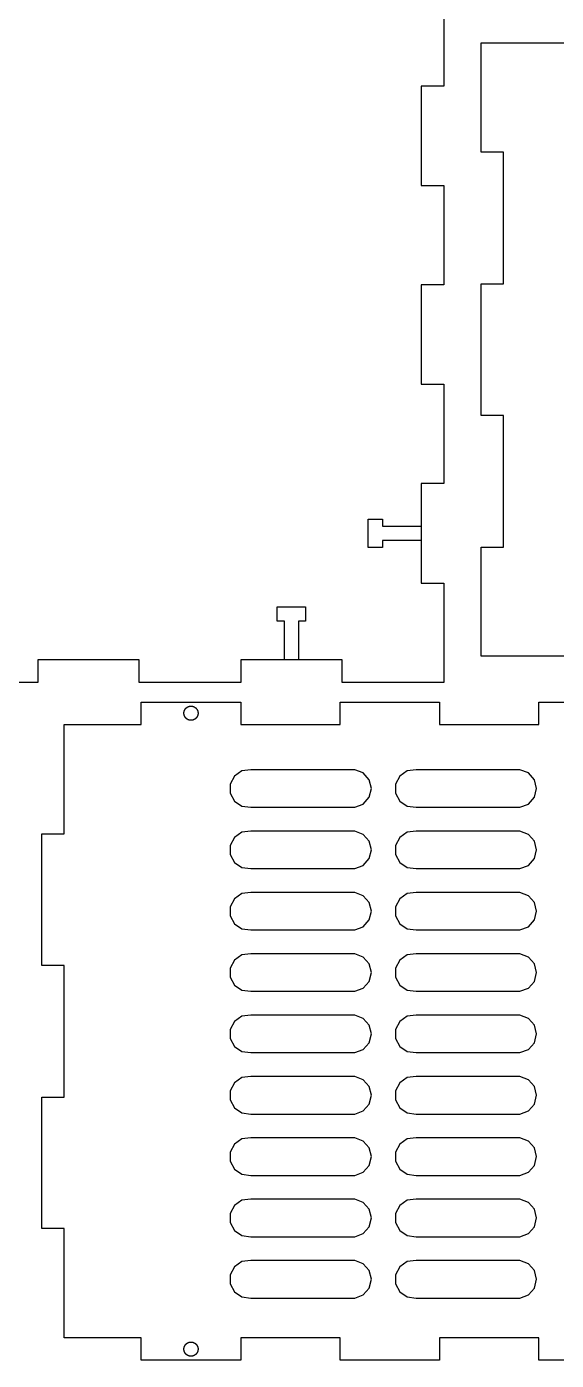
# Model space of a CAD drawing. Extents: x 9 to 577, y 117 to 593.
# Drawn here: x 201.2 to 313.4, y 117.3 to 399.9 of the extents above; entities that cross this region are included whole.
import ezdxf

# ---------------------------------------------------------------- set-up
doc = ezdxf.new("R2010")
doc.units = 0
doc.layers.add('Layer_1', color=7, linetype='CONTINUOUS')

msp = doc.modelspace()

# ---------------------------------------------------------------- linework, layer by layer
at = {"layer": 'Layer_1', "color": 7}
for points in [[(289.520348, 408.332285), (289.520348, 387.276729), (284.77035, 387.276729), (284.77035, 366.221174), (289.520348, 366.221174), (289.520348, 345.165618), (284.77035, 345.165618), (284.77035, 324.110062), (289.520348, 324.110062), (289.520348, 303.054506), (284.77035, 303.054506), (284.77035, 281.998951), (289.520348, 281.998951), (289.520348, 260.943395), (268.020348, 260.943395), (268.020348, 265.693395), (246.520349, 265.693395), (246.520349, 260.943395), (225.02035, 260.943395), (225.02035, 265.693395), (203.52035, 265.693395), (203.52035, 260.943395), (182.020351, 260.943395)], [(318.949691, 266.470271), (297.449692, 266.470271), (297.449692, 289.620283), (302.199689, 289.620283), (302.199689, 317.520283), (297.449692, 317.520283), (297.449692, 345.420284), (302.199689, 345.420284), (302.199689, 373.320285), (297.449692, 373.320285), (297.449692, 396.470285), (318.949691, 396.470285)], [(284.77035, 291.026728), (276.520346, 291.026728), (276.520346, 289.526728), (273.520352, 289.526728), (273.520352, 291.026728), (273.520352, 291.026728), (273.520352, 292.526728), (273.520352, 292.526728), (273.520352, 294.026729), (273.520352, 294.026729), (273.520352, 295.526728), (276.520346, 295.526728), (276.520346, 294.026729), (284.77035, 294.026729)], [(255.770352, 265.693395), (255.770352, 273.943395), (254.270341, 273.943395), (254.270341, 276.943395), (255.770352, 276.943395), (255.770352, 276.943395), (257.270335, 276.943395), (257.270335, 276.943395), (258.770346, 276.943395), (258.770346, 276.943395), (260.270357, 276.943395), (260.270357, 273.943395), (258.770346, 273.943395), (258.770346, 265.693395)], [(209.147605, 122.032805), (209.147605, 145.182804), (204.397607, 145.182804), (204.397607, 173.082805), (209.147605, 173.082805), (209.147605, 200.982806), (204.397607, 200.982806), (204.397607, 228.882804), (209.147605, 228.882804), (209.147605, 252.032804), (225.453163, 252.032804), (225.453163, 256.782804), (246.508716, 256.782804), (246.508716, 252.032804), (267.564272, 252.032804), (267.564272, 256.782804), (288.619827, 256.782804), (288.619827, 252.032804), (309.675383, 252.032804), (309.675383, 256.782804), (330.730939, 256.782804)], [(235.980938, 255.907805), (235.980938, 255.907805), (236.007128, 255.907577), (236.03329, 255.907012), (236.059452, 255.905883), (236.085586, 255.90419), (236.111692, 255.902214), (236.137741, 255.899674), (236.163762, 255.896711), (236.189726, 255.893296), (236.215606, 255.88943), (236.241429, 255.885112), (236.267168, 255.880342), (236.292822, 255.875121), (236.318391, 255.869448), (236.343848, 255.863324), (236.369191, 255.856777), (236.394422, 255.849778), (236.419511, 255.842355), (236.444488, 255.834481), (236.469324, 255.826184), (236.49399, 255.817435), (236.518515, 255.808263), (236.542871, 255.798667), (236.567057, 255.788648), (236.591074, 255.778206), (236.614894, 255.76734), (236.638516, 255.75608), (236.66194, 255.744396), (236.685167, 255.732317), (236.708168, 255.719814), (236.730944, 255.706917), (236.753493, 255.693624), (236.775817, 255.679936), (236.797887, 255.665882), (236.819731, 255.651432), (236.841292, 255.636615), (236.8626, 255.621403), (236.883654, 255.605825), (236.904426, 255.589879), (236.924915, 255.573595), (236.945122, 255.556944), (236.965019, 255.539954), (236.984633, 255.522597), (237.003937, 255.504902), (237.022931, 255.486868), (237.041614, 255.468524), (237.059958, 255.44984), (237.077992, 255.430847), (237.095688, 255.411543), (237.113044, 255.391928), (237.130034, 255.372032), (237.146685, 255.351825), (237.162969, 255.331335), (237.178915, 255.310564), (237.194494, 255.28951), (237.209705, 255.268202), (237.224522, 255.24664), (237.238972, 255.224796), (237.253026, 255.202727), (237.266714, 255.180403), (237.280007, 255.157853), (237.292904, 255.135078), (237.305407, 255.112077), (237.317486, 255.08885), (237.32917, 255.065426), (237.340431, 255.041804), (237.351296, 255.017984), (237.361738, 254.993967), (237.371757, 254.96978), (237.381353, 254.945425), (237.390525, 254.9209), (237.399274, 254.896233), (237.407571, 254.871398), (237.415445, 254.846421), (237.422868, 254.821332), (237.429867, 254.796101), (237.436414, 254.770757), (237.44251, 254.745301), (237.448183, 254.719732), (237.453404, 254.694078), (237.458174, 254.668339), (237.462492, 254.642516), (237.466358, 254.616636), (237.469773, 254.590671), (237.472736, 254.56465), (237.475276, 254.538601), (237.477252, 254.512496), (237.478945, 254.486362), (237.480074, 254.4602), (237.480639, 254.434038), (237.480867, 254.407848), (237.480639, 254.381658), (237.480074, 254.355496), (237.478945, 254.329334), (237.477252, 254.3032), (237.475276, 254.277094), (237.472736, 254.251045), (237.469773, 254.225024), (237.466358, 254.19906), (237.462492, 254.17318), (237.458174, 254.147357), (237.453404, 254.121618), (237.448183, 254.095964), (237.44251, 254.070395), (237.436414, 254.044938), (237.429867, 254.019595), (237.422868, 253.994364), (237.415445, 253.969274), (237.407571, 253.944298), (237.399274, 253.919462), (237.390525, 253.894796), (237.381353, 253.870271), (237.371757, 253.845915), (237.361738, 253.821729), (237.351296, 253.797712), (237.340431, 253.773892), (237.32917, 253.75027), (237.317486, 253.726846), (237.305407, 253.703619), (237.292904, 253.680618), (237.280007, 253.657842), (237.266714, 253.635293), (237.253026, 253.612969), (237.238972, 253.590899), (237.224522, 253.569083), (237.209705, 253.547493), (237.194494, 253.526186), (237.178915, 253.505132), (237.162969, 253.48436), (237.146685, 253.463871), (237.130034, 253.443664), (237.113044, 253.423767), (237.095688, 253.404153), (237.077992, 253.384849), (237.059958, 253.365855), (237.041614, 253.347172), (237.022931, 253.328828), (237.003937, 253.310794), (236.984633, 253.293098), (236.965019, 253.275742), (236.945122, 253.258752), (236.924915, 253.242101), (236.904426, 253.225816), (236.883654, 253.209871), (236.8626, 253.194292), (236.841292, 253.17908), (236.819731, 253.164264), (236.797887, 253.149814), (236.775817, 253.135731), (236.753493, 253.122043), (236.730944, 253.108751), (236.708168, 253.095853), (236.685167, 253.083351), (236.66194, 253.071272), (236.638516, 253.059588), (236.614894, 253.048327), (236.591074, 253.037461), (236.567057, 253.027019), (236.542871, 253.017), (236.518515, 253.007405), (236.49399, 252.998232), (236.469324, 252.989484), (236.444488, 252.981186), (236.419511, 252.973312), (236.394422, 252.96589), (236.369191, 252.958891), (236.343848, 252.952343), (236.318391, 252.946219), (236.292822, 252.940546), (236.267168, 252.935325), (236.241429, 252.930556), (236.215606, 252.926238), (236.189726, 252.922371), (236.163762, 252.918956), (236.137741, 252.915993), (236.111692, 252.913453), (236.085586, 252.911477), (236.059452, 252.909784), (236.03329, 252.908655), (236.007128, 252.908091), (235.980938, 252.907862), (235.954776, 252.908091), (235.928614, 252.908655), (235.902452, 252.909784), (235.876318, 252.911477), (235.850213, 252.913453), (235.824164, 252.915993), (235.798143, 252.918956), (235.772178, 252.922371), (235.746298, 252.926238), (235.720475, 252.930556), (235.694736, 252.935325), (235.669082, 252.940546), (235.643513, 252.946219), (235.618057, 252.952343), (235.592713, 252.958891), (235.567482, 252.96589), (235.542393, 252.973312), (235.517416, 252.981186), (235.492581, 252.989484), (235.467914, 252.998232), (235.443389, 253.007405), (235.419034, 253.017), (235.394847, 253.027019), (235.37083, 253.037461), (235.34701, 253.048327), (235.323388, 253.059588), (235.299964, 253.071272), (235.276737, 253.083351), (235.253736, 253.095853), (235.230961, 253.108751), (235.208411, 253.122043), (235.186087, 253.135731), (235.164018, 253.149814), (235.142202, 253.164264), (235.120612, 253.17908), (235.099304, 253.194292), (235.07825, 253.209871), (235.057479, 253.225816), (235.036989, 253.242101), (235.016782, 253.258752), (234.996886, 253.275742), (234.977271, 253.293098), (234.957967, 253.310794), (234.938974, 253.328828), (234.92029, 253.347172), (234.901946, 253.365855), (234.883912, 253.384849), (234.866217, 253.404153), (234.84886, 253.423767), (234.83187, 253.443664), (234.815219, 253.463871), (234.798935, 253.48436), (234.782989, 253.505132), (234.767411, 253.526186), (234.752199, 253.547493), (234.737382, 253.569083), (234.722932, 253.590899), (234.708878, 253.612969), (234.69519, 253.635293), (234.681897, 253.657842), (234.669, 253.680618), (234.656497, 253.703619), (234.644418, 253.726846), (234.632734, 253.75027), (234.621474, 253.773892), (234.610608, 253.797712), (234.600166, 253.821729), (234.590147, 253.845915), (234.580551, 253.870271), (234.571379, 253.894796), (234.56263, 253.919462), (234.554333, 253.944298), (234.546459, 253.969274), (234.539036, 253.994364), (234.532037, 254.019595), (234.52549, 254.044938), (234.519366, 254.070395), (234.513693, 254.095964), (234.508472, 254.121618), (234.503702, 254.147357), (234.499384, 254.17318), (234.495518, 254.19906), (234.492103, 254.225024), (234.48914, 254.251045), (234.4866, 254.277094), (234.484624, 254.3032), (234.482931, 254.329334), (234.481802, 254.355496), (234.481237, 254.381658), (234.481009, 254.407848), (234.481237, 254.434038), (234.481802, 254.4602), (234.482931, 254.486362), (234.484624, 254.512496), (234.4866, 254.538601), (234.48914, 254.56465), (234.492103, 254.590671), (234.495518, 254.616636), (234.499384, 254.642516), (234.503702, 254.668339), (234.508472, 254.694078), (234.513693, 254.719732), (234.519366, 254.745301), (234.52549, 254.770757), (234.532037, 254.796101), (234.539036, 254.821332), (234.546459, 254.846421), (234.554333, 254.871398), (234.56263, 254.896233), (234.571379, 254.9209), (234.580551, 254.945425), (234.590147, 254.96978), (234.600166, 254.993967), (234.610608, 255.017984), (234.621474, 255.041804), (234.632734, 255.065426), (234.644418, 255.08885), (234.656497, 255.112077), (234.669, 255.135078), (234.681897, 255.157853), (234.69519, 255.180403), (234.708878, 255.202727), (234.722932, 255.224796), (234.737382, 255.24664), (234.752199, 255.268202), (234.767411, 255.28951), (234.782989, 255.310564), (234.798935, 255.331335), (234.815219, 255.351825), (234.83187, 255.372032), (234.84886, 255.391928), (234.866217, 255.411543), (234.883912, 255.430847), (234.901946, 255.44984), (234.92029, 255.468524), (234.938974, 255.486868), (234.957967, 255.504902), (234.977271, 255.522597), (234.996886, 255.539954), (235.016782, 255.556944), (235.036989, 255.573595), (235.057479, 255.589879), (235.07825, 255.605825), (235.099304, 255.621403), (235.120612, 255.636615), (235.142202, 255.651432), (235.164018, 255.665882), (235.186087, 255.679936), (235.208411, 255.693624), (235.230961, 255.706917), (235.253736, 255.719814), (235.276737, 255.732317), (235.299964, 255.744396), (235.323388, 255.75608), (235.34701, 255.76734), (235.37083, 255.778206), (235.394847, 255.788648), (235.419034, 255.798667), (235.443389, 255.808263), (235.467914, 255.817435), (235.492581, 255.826184), (235.517416, 255.834481), (235.542393, 255.842355), (235.567482, 255.849778), (235.592713, 255.856777), (235.618057, 255.863324), (235.643513, 255.869448), (235.669082, 255.875121), (235.694736, 255.880342), (235.720475, 255.885112), (235.746298, 255.88943), (235.772178, 255.893296), (235.798143, 255.896711), (235.824164, 255.899674), (235.850213, 255.902214), (235.876318, 255.90419), (235.902452, 255.905883), (235.928614, 255.907012), (235.954776, 255.907577), (235.980938, 255.907805)], [(244.303225, 239.407265), (244.303225, 237.493265), (245.193227, 235.798264), (246.769227, 234.710266), (248.669226, 234.479265), (270.669227, 234.479265), (272.459227, 235.158266), (273.729227, 236.591266), (274.187226, 238.450264), (273.729227, 240.309265), (272.459227, 241.742279), (270.669227, 242.421277), (248.669226, 242.421277), (246.769227, 242.190278), (245.193227, 241.102255), (244.303225, 239.407265)], [(279.303226, 239.407265), (279.303226, 237.493265), (280.193228, 235.798264), (281.769227, 234.710266), (283.669226, 234.479265), (305.669228, 234.479265), (307.459228, 235.158266), (308.729228, 236.591266), (309.187226, 238.450264), (308.729228, 240.309265), (307.459228, 241.742279), (305.669228, 242.421277), (283.669226, 242.421277), (281.769227, 242.190278), (280.193228, 241.102255), (279.303226, 239.407265)], [(244.303225, 226.407266), (244.303225, 224.493266), (245.193227, 222.798265), (246.769227, 221.710264), (248.669226, 221.479265), (270.669227, 221.479265), (272.459227, 222.158264), (273.729227, 223.591264), (274.187226, 225.450265), (273.729227, 227.309265), (272.459227, 228.742265), (270.669227, 229.421264), (248.669226, 229.421264), (246.769227, 229.190265), (245.193227, 228.102264), (244.303225, 226.407266)], [(279.303226, 226.407266), (279.303226, 224.493266), (280.193228, 222.798265), (281.769227, 221.710264), (283.669226, 221.479265), (305.669228, 221.479265), (307.459228, 222.158264), (308.729228, 223.591264), (309.187226, 225.450265), (308.729228, 227.309265), (307.459228, 228.742265), (305.669228, 229.421264), (283.669226, 229.421264), (281.769227, 229.190265), (280.193228, 228.102264), (279.303226, 226.407266)], [(244.303225, 213.407264), (244.303225, 211.493264), (245.193227, 209.798265), (246.769227, 208.710265), (248.669226, 208.479266), (270.669227, 208.479266), (272.459227, 209.158264), (273.729227, 210.591265), (274.187226, 212.450265), (273.729227, 214.309266), (272.459227, 215.742266), (270.669227, 216.421264), (248.669226, 216.421264), (246.769227, 216.190266), (245.193227, 215.102265), (244.303225, 213.407264)], [(279.303226, 213.407264), (279.303226, 211.493264), (280.193228, 209.798265), (281.769227, 208.710265), (283.669226, 208.479266), (305.669228, 208.479266), (307.459228, 209.158264), (308.729228, 210.591265), (309.187226, 212.450265), (308.729228, 214.309266), (307.459228, 215.742266), (305.669228, 216.421264), (283.669226, 216.421264), (281.769227, 216.190266), (280.193228, 215.102265), (279.303226, 213.407264)], [(244.303225, 200.407264), (244.303225, 198.493264), (245.193227, 196.798266), (246.769227, 195.710265), (248.669226, 195.479264), (270.669227, 195.479264), (272.459227, 196.158265), (273.729227, 197.591265), (274.187226, 199.450266), (273.729227, 201.309266), (272.459227, 202.742267), (270.669227, 203.421265), (248.669226, 203.421265), (246.769227, 203.190266), (245.193227, 202.102266), (244.303225, 200.407264)], [(279.303226, 200.407264), (279.303226, 198.493264), (280.193228, 196.798266), (281.769227, 195.710265), (283.669226, 195.479264), (305.669228, 195.479264), (307.459228, 196.158265), (308.729228, 197.591265), (309.187226, 199.450266), (308.729228, 201.309266), (307.459228, 202.742267), (305.669228, 203.421265), (283.669226, 203.421265), (281.769227, 203.190266), (280.193228, 202.102266), (279.303226, 200.407264)], [(244.303225, 187.407265), (244.303225, 185.493265), (245.193227, 183.798266), (246.769227, 182.710266), (248.669226, 182.479264), (270.669227, 182.479264), (272.459227, 183.158265), (273.729227, 184.591266), (274.187226, 186.450266), (273.729227, 188.309264), (272.459227, 189.742264), (270.669227, 190.421266), (248.669226, 190.421266), (246.769227, 190.190264), (245.193227, 189.102266), (244.303225, 187.407265)], [(279.303226, 187.407265), (279.303226, 185.493265), (280.193228, 183.798266), (281.769227, 182.710266), (283.669226, 182.479264), (305.669228, 182.479264), (307.459228, 183.158265), (308.729228, 184.591266), (309.187226, 186.450266), (308.729228, 188.309264), (307.459228, 189.742264), (305.669228, 190.421266), (283.669226, 190.421266), (281.769227, 190.190264), (280.193228, 189.102266), (279.303226, 187.407265)], [(244.303225, 174.407266), (244.303225, 172.493265), (245.193227, 170.798264), (246.769227, 169.710264), (248.669226, 169.479265), (270.669227, 169.479265), (272.459227, 170.158266), (273.729227, 171.591266), (274.187226, 173.450264), (273.729227, 175.309265), (272.459227, 176.742265), (270.669227, 177.421266), (248.669226, 177.421266), (246.769227, 177.190265), (245.193227, 176.102264), (244.303225, 174.407266)], [(279.303226, 174.407266), (279.303226, 172.493265), (280.193228, 170.798264), (281.769227, 169.710264), (283.669226, 169.479265), (305.669228, 169.479265), (307.459228, 170.158266), (308.729228, 171.591266), (309.187226, 173.450264), (308.729228, 175.309265), (307.459228, 176.742265), (305.669228, 177.421266), (283.669226, 177.421266), (281.769227, 177.190265), (280.193228, 176.102264), (279.303226, 174.407266)], [(244.303225, 161.407266), (244.303225, 159.493266), (245.193227, 157.798265), (246.769227, 156.710264), (248.669226, 156.479265), (270.669227, 156.479265), (272.459227, 157.158267), (273.729227, 158.591264), (274.187226, 160.450265), (273.729227, 162.309265), (272.459227, 163.742266), (270.669227, 164.421264), (248.669226, 164.421264), (246.769227, 164.190265), (245.193227, 163.102265), (244.303225, 161.407266)], [(279.303226, 161.407266), (279.303226, 159.493266), (280.193228, 157.798265), (281.769227, 156.710264), (283.669226, 156.479265), (305.669228, 156.479265), (307.459228, 157.158267), (308.729228, 158.591264), (309.187226, 160.450265), (308.729228, 162.309265), (307.459228, 163.742266), (305.669228, 164.421264), (283.669226, 164.421264), (281.769227, 164.190265), (280.193228, 163.102265), (279.303226, 161.407266)], [(244.303225, 148.407264), (244.303225, 146.493264), (245.193227, 144.798265), (246.769227, 143.710265), (248.669226, 143.479266), (270.669227, 143.479266), (272.459227, 144.158264), (273.729227, 145.591265), (274.187226, 147.450265), (273.729227, 149.309266), (272.459227, 150.742266), (270.669227, 151.421265), (248.669226, 151.421265), (246.769227, 151.190266), (245.193227, 150.102265), (244.303225, 148.407264)], [(279.303226, 148.407264), (279.303226, 146.493264), (280.193228, 144.798265), (281.769227, 143.710265), (283.669226, 143.479266), (305.669228, 143.479266), (307.459228, 144.158264), (308.729228, 145.591265), (309.187226, 147.450265), (308.729228, 149.309266), (307.459228, 150.742266), (305.669228, 151.421265), (283.669226, 151.421265), (281.769227, 151.190266), (280.193228, 150.102265), (279.303226, 148.407264)], [(244.303225, 135.407265), (244.303225, 133.493264), (245.193227, 131.798266), (246.769227, 130.710265), (248.669226, 130.479264), (270.669227, 130.479264), (272.459227, 131.158265), (273.729227, 132.591265), (274.187226, 134.450266), (273.729227, 136.309267), (272.459227, 137.742264), (270.669227, 138.421265), (248.669226, 138.421265), (246.769227, 138.190266), (245.193227, 137.102266), (244.303225, 135.407265)], [(279.303226, 135.407265), (279.303226, 133.493264), (280.193228, 131.798266), (281.769227, 130.710265), (283.669226, 130.479264), (305.669228, 130.479264), (307.459228, 131.158265), (308.729228, 132.591265), (309.187226, 134.450266), (308.729228, 136.309267), (307.459228, 137.742264), (305.669228, 138.421265), (283.669226, 138.421265), (281.769227, 138.190266), (280.193228, 137.102266), (279.303226, 135.407265)], [(330.730939, 117.282805), (309.675383, 117.282805), (309.675383, 122.032805), (288.619827, 122.032805), (288.619827, 117.282805), (267.564272, 117.282805), (267.564272, 122.032805), (246.508716, 122.032805), (246.508716, 117.282805), (225.453163, 117.282805), (225.453163, 122.032805), (209.147605, 122.032805)], [(235.980938, 121.157805), (235.980938, 121.157805), (236.007128, 121.157576), (236.03329, 121.156899), (236.059452, 121.15577), (236.085586, 121.154161), (236.111692, 121.152101), (236.137741, 121.149589), (236.163762, 121.146626), (236.189726, 121.143208), (236.215606, 121.139339), (236.241429, 121.135018), (236.267168, 121.130249), (236.292822, 121.12503), (236.318391, 121.119363), (236.343848, 121.11325), (236.369191, 121.106694), (236.394422, 121.099698), (236.419511, 121.092261), (236.444488, 121.08439), (236.469324, 121.076084), (236.49399, 121.067347), (236.518515, 121.058177), (236.542871, 121.048582), (236.567057, 121.038563), (236.591074, 121.028124), (236.614894, 121.017267), (236.638516, 121.005997), (236.66194, 120.994316), (236.685167, 120.982229), (236.708168, 120.969737), (236.730944, 120.956846), (236.753493, 120.943559), (236.775817, 120.929879), (236.797887, 120.915813), (236.819731, 120.901363), (236.841292, 120.886536), (236.8626, 120.871332), (236.883654, 120.855759), (236.904426, 120.839822), (236.924915, 120.823524), (236.945122, 120.806873), (236.965019, 120.789872), (236.984633, 120.772523), (237.003937, 120.754837), (237.022931, 120.736817), (237.041614, 120.718467), (237.059958, 120.699795), (237.077992, 120.680804), (237.095688, 120.661503), (237.113044, 120.641894), (237.130034, 120.621986), (237.146685, 120.601785), (237.162969, 120.581295), (237.178915, 120.560527), (237.194494, 120.539481), (237.209705, 120.518168), (237.224522, 120.496592), (237.238972, 120.474762), (237.253026, 120.452681), (237.266714, 120.43036), (237.280007, 120.407802), (237.292904, 120.385015), (237.305407, 120.362009), (237.317486, 120.338787), (237.32917, 120.315357), (237.340431, 120.291727), (237.351296, 120.267904), (237.361738, 120.243896), (237.371757, 120.219709), (237.381353, 120.195351), (237.390525, 120.170828), (237.399274, 120.146151), (237.407571, 120.121324), (237.415445, 120.096356), (237.422868, 120.071255), (237.429867, 120.046027), (237.436414, 120.020681), (237.44251, 119.995224), (237.448183, 119.969666), (237.453404, 119.944012), (237.458174, 119.918271), (237.462492, 119.89245), (237.466358, 119.866559), (237.469773, 119.840603), (237.472736, 119.814591), (237.475276, 119.78853), (237.477252, 119.76243), (237.478945, 119.736299), (237.480074, 119.710146), (237.480639, 119.683975), (237.480867, 119.657796), (237.480639, 119.631617), (237.480074, 119.605447), (237.478945, 119.579293), (237.477252, 119.553163), (237.475276, 119.527063), (237.472736, 119.501002), (237.469773, 119.47499), (237.466358, 119.449034), (237.462492, 119.423143), (237.458174, 119.397322), (237.453404, 119.371581), (237.448183, 119.345927), (237.44251, 119.320369), (237.436414, 119.294912), (237.429867, 119.269566), (237.422868, 119.244338), (237.415445, 119.219237), (237.407571, 119.194269), (237.399274, 119.169442), (237.390525, 119.144764), (237.381353, 119.120242), (237.371757, 119.095884), (237.361738, 119.071697), (237.351296, 119.047688), (237.340431, 119.023866), (237.32917, 119.000236), (237.317486, 118.976805), (237.305407, 118.953584), (237.292904, 118.930577), (237.280007, 118.907791), (237.266714, 118.885233), (237.253026, 118.862912), (237.238972, 118.840831), (237.224522, 118.819001), (237.209705, 118.797425), (237.194494, 118.776112), (237.178915, 118.755066), (237.162969, 118.734298), (237.146685, 118.713808), (237.130034, 118.693607), (237.113044, 118.673699), (237.095688, 118.65409), (237.077992, 118.634789), (237.059958, 118.615798), (237.041614, 118.597126), (237.022931, 118.578776), (237.003937, 118.560756), (236.984633, 118.543069), (236.965019, 118.525721), (236.945122, 118.50872), (236.924915, 118.492069), (236.904426, 118.475771), (236.883654, 118.459834), (236.8626, 118.444261), (236.841292, 118.429057), (236.819731, 118.414229), (236.797887, 118.39978), (236.775817, 118.385714), (236.753493, 118.372034), (236.730944, 118.358747), (236.708168, 118.345855), (236.685167, 118.333364), (236.66194, 118.321277), (236.638516, 118.309595), (236.614894, 118.298326), (236.591074, 118.287469), (236.567057, 118.27703), (236.542871, 118.267011), (236.518515, 118.257415), (236.49399, 118.248246), (236.469324, 118.239508), (236.444488, 118.231203), (236.419511, 118.223331), (236.394422, 118.215895), (236.369191, 118.208899), (236.343848, 118.202343), (236.318391, 118.19623), (236.292822, 118.190563), (236.267168, 118.185344), (236.241429, 118.180575), (236.215606, 118.176254), (236.189726, 118.172385), (236.163762, 118.168967), (236.137741, 118.166004), (236.111692, 118.163492), (236.085586, 118.161432), (236.059452, 118.159823), (236.03329, 118.158694), (236.007128, 118.158017), (235.980938, 118.157788), (235.954776, 118.158017), (235.928614, 118.158694), (235.902452, 118.159823), (235.876318, 118.161432), (235.850213, 118.163492), (235.824164, 118.166004), (235.798143, 118.168967), (235.772178, 118.172385), (235.746298, 118.176254), (235.720475, 118.180575), (235.694736, 118.185344), (235.669082, 118.190563), (235.643513, 118.19623), (235.618057, 118.202343), (235.592713, 118.208899), (235.567482, 118.215895), (235.542393, 118.223331), (235.517416, 118.231203), (235.492581, 118.239508), (235.467914, 118.248246), (235.443389, 118.257415), (235.419034, 118.267011), (235.394847, 118.27703), (235.37083, 118.287469), (235.34701, 118.298326), (235.323388, 118.309595), (235.299964, 118.321277), (235.276737, 118.333364), (235.253736, 118.345855), (235.230961, 118.358747), (235.208411, 118.372034), (235.186087, 118.385714), (235.164018, 118.39978), (235.142202, 118.414229), (235.120612, 118.429057), (235.099304, 118.444261), (235.07825, 118.459834), (235.057479, 118.475771), (235.036989, 118.492069), (235.016782, 118.50872), (234.996886, 118.525721), (234.977271, 118.543069), (234.957967, 118.560756), (234.938974, 118.578776), (234.92029, 118.597126), (234.901946, 118.615798), (234.883912, 118.634789), (234.866217, 118.65409), (234.84886, 118.673699), (234.83187, 118.693607), (234.815219, 118.713808), (234.798935, 118.734298), (234.782989, 118.755066), (234.767411, 118.776112), (234.752199, 118.797425), (234.737382, 118.819001), (234.722932, 118.840831), (234.708878, 118.862912), (234.69519, 118.885233), (234.681897, 118.907791), (234.669, 118.930577), (234.656497, 118.953584), (234.644418, 118.976805), (234.632734, 119.000236), (234.621474, 119.023866), (234.610608, 119.047688), (234.600166, 119.071697), (234.590147, 119.095884), (234.580551, 119.120242), (234.571379, 119.144764), (234.56263, 119.169442), (234.554333, 119.194269), (234.546459, 119.219237), (234.539036, 119.244338), (234.532037, 119.269566), (234.52549, 119.294912), (234.519366, 119.320369), (234.513693, 119.345927), (234.508472, 119.371581), (234.503702, 119.397322), (234.499384, 119.423143), (234.495518, 119.449034), (234.492103, 119.47499), (234.48914, 119.501002), (234.4866, 119.527063), (234.484624, 119.553163), (234.482931, 119.579293), (234.481802, 119.605447), (234.481237, 119.631617), (234.481009, 119.657796), (234.481237, 119.683975), (234.481802, 119.710146), (234.482931, 119.736299), (234.484624, 119.76243), (234.4866, 119.78853), (234.48914, 119.814591), (234.492103, 119.840603), (234.495518, 119.866559), (234.499384, 119.89245), (234.503702, 119.918271), (234.508472, 119.944012), (234.513693, 119.969666), (234.519366, 119.995224), (234.52549, 120.020681), (234.532037, 120.046027), (234.539036, 120.071255), (234.546459, 120.096356), (234.554333, 120.121324), (234.56263, 120.146151), (234.571379, 120.170828), (234.580551, 120.195351), (234.590147, 120.219709), (234.600166, 120.243896), (234.610608, 120.267904), (234.621474, 120.291727), (234.632734, 120.315357), (234.644418, 120.338787), (234.656497, 120.362009), (234.669, 120.385015), (234.681897, 120.407802), (234.69519, 120.43036), (234.708878, 120.452681), (234.722932, 120.474762), (234.737382, 120.496592), (234.752199, 120.518168), (234.767411, 120.539481), (234.782989, 120.560527), (234.798935, 120.581295), (234.815219, 120.601785), (234.83187, 120.621986), (234.84886, 120.641894), (234.866217, 120.661503), (234.883912, 120.680804), (234.901946, 120.699795), (234.92029, 120.718467), (234.938974, 120.736817), (234.957967, 120.754837), (234.977271, 120.772523), (234.996886, 120.789872), (235.016782, 120.806873), (235.036989, 120.823524), (235.057479, 120.839822), (235.07825, 120.855759), (235.099304, 120.871332), (235.120612, 120.886536), (235.142202, 120.901363), (235.164018, 120.915813), (235.186087, 120.929879), (235.208411, 120.943559), (235.230961, 120.956846), (235.253736, 120.969737), (235.276737, 120.982229), (235.299964, 120.994316), (235.323388, 121.005997), (235.34701, 121.017267), (235.37083, 121.028124), (235.394847, 121.038563), (235.419034, 121.048582), (235.443389, 121.058177), (235.467914, 121.067347), (235.492581, 121.076084), (235.517416, 121.08439), (235.542393, 121.092261), (235.567482, 121.099698), (235.592713, 121.106694), (235.618057, 121.11325), (235.643513, 121.119363), (235.669082, 121.12503), (235.694736, 121.130249), (235.720475, 121.135018), (235.746298, 121.139339), (235.772178, 121.143208), (235.798143, 121.146626), (235.824164, 121.149589), (235.850213, 121.152101), (235.876318, 121.154161), (235.902452, 121.15577), (235.928614, 121.156899), (235.954776, 121.157576), (235.980938, 121.157805)]]:
    msp.add_lwpolyline(points, dxfattribs=at)

doc.saveas('drawing.dxf')
